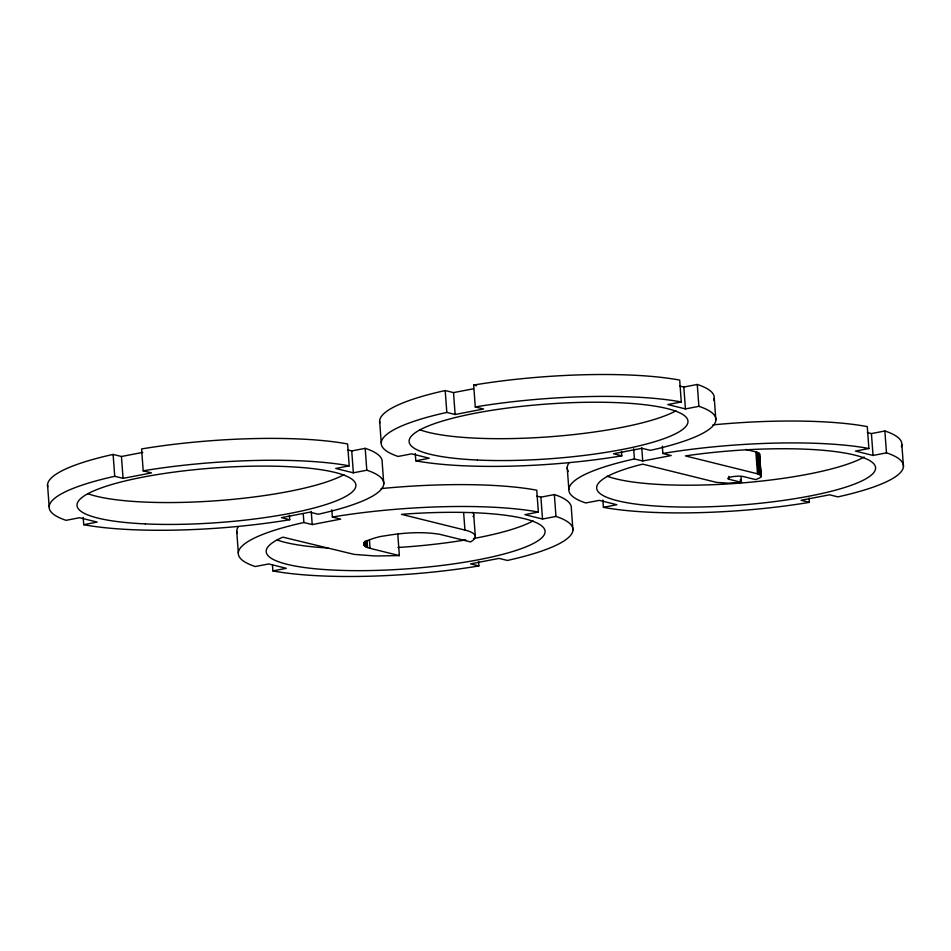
<?xml version="1.0" encoding="UTF-8"?>
<svg xmlns="http://www.w3.org/2000/svg" width="951" height="951" viewBox="0 0 951 951"><rect width="100%" height="100%" fill="white"/><g stroke="black" fill="none" stroke-linecap="round" stroke-linejoin="round"><path stroke-width="1.43" d="M745.786 449.419L756.675 452.141L759.469 453.71L761.24 476.189L759.92 477.806L755.7 479.625L743.254 476.534A8.393 1.64 -4.2 0 0 731.747 476.82A8.393 1.64 -4.2 0 0 729.025 479.28L741.459 482.359L741.031 476.522M759.397 454.958L759.599 454.007M142.793 452.391L121.443 456.492L113.121 454.435L109.734 455.172A167.756 32.869 -4.2 0 0 47.752 486.876M473.443 388.781L453.52 392.608L445.211 390.552L441.811 391.301A167.756 32.869 -4.2 0 0 379.829 422.993M289.413 515.335L289.734 519.71L281.413 517.641L309.883 512.173L318.193 514.229L321.593 513.481A167.756 32.869 -4.2 0 0 368.691 470.84L366.801 470.222L353.344 472.813L335.751 468.451L349.207 465.859L347.602 443.986L345.023 443.499A167.756 32.869 -4.2 0 0 145.408 448.313L141.592 448.955L143.197 470.828L151.506 472.897L123.048 478.365L114.738 476.308L111.338 477.057A167.756 32.869 -4.2 0 0 64.24 519.698L66.13 520.316L79.575 517.724L97.18 522.087L83.724 524.679L83.189 517.38M621.49 451.452L621.811 455.826L613.49 453.77L641.961 448.29L650.27 450.346L653.67 449.609A167.756 32.869 -4.2 0 0 700.768 406.957L698.878 406.339L685.433 408.93L667.828 404.567L681.285 401.976L679.68 380.103L677.1 379.615A167.756 32.869 -4.2 0 0 477.485 384.43L473.669 385.072L475.274 406.945L483.595 409.013L455.125 414.493L446.815 412.425L443.416 413.174A167.756 32.869 -4.2 0 0 396.317 455.814L398.207 456.432L411.652 453.841L429.258 458.216L415.801 460.795L415.266 453.508M331.828 509.76L332.363 517.047L340.672 519.115L312.213 524.583L303.892 522.527L300.504 523.264A167.756 32.869 -4.2 0 0 253.406 565.916L255.296 566.534L268.741 563.943L286.334 568.306L272.889 570.897L272.462 565.06M662.336 446.174L662.871 453.472L671.192 455.529L642.721 461.009L634.412 458.941L631.012 459.69A167.756 32.869 -4.2 0 0 583.914 502.33L585.804 502.948L599.261 500.369L616.854 504.731L603.398 507.311L602.863 500.024M347.686 449.93L351.739 450.94L365.196 448.349L367.086 448.967A167.756 32.869 -4.2 0 1 382.159 461.972L383.776 483.845M679.763 386.047L683.817 387.057L697.273 384.466L699.163 385.084A167.756 32.869 -4.2 0 1 713.785 400.193M536.851 496.149L540.905 497.159L554.362 494.568L556.24 495.186A167.756 32.869 -4.2 0 1 571.325 508.191L572.93 530.064M867.36 432.562L871.425 433.573L884.87 430.993L886.76 431.611A167.756 32.869 -4.2 0 1 901.393 446.708M381.101 488.588A167.756 32.869 -4.2 0 1 534.189 489.717L536.756 490.205L538.361 512.078L524.916 514.669L542.51 519.032L555.966 516.441L557.857 517.059A167.756 32.869 -4.2 0 1 510.758 559.699L507.358 560.448L499.037 558.392L470.579 563.86L478.9 565.928L478.567 561.554M712.917 424.883A167.756 32.869 -4.2 0 1 864.709 426.131L867.276 426.619L868.881 448.503L855.436 451.083L873.03 455.446L886.475 452.866L888.365 453.484A167.756 32.869 -4.2 0 1 841.266 496.125L837.879 496.874L829.557 494.805L801.099 500.285L809.408 502.342L809.087 497.967M475.274 406.945L479.09 406.315A167.756 32.869 -4.2 0 1 678.717 401.488L681.285 401.976M143.197 470.828L147.013 470.186A167.756 32.869 -4.2 0 1 346.639 465.372L349.207 465.859M621.811 455.826L617.995 456.468A167.756 32.869 -4.2 0 1 418.369 461.283L415.801 460.795M662.871 453.472L666.687 452.831A167.756 32.869 -4.2 0 1 866.313 448.016L868.881 448.503M289.734 519.71L285.918 520.352A167.756 32.869 -4.2 0 1 86.291 525.166L83.724 524.679M332.363 517.047L336.178 516.405A167.756 32.869 -4.2 0 1 535.793 511.59L538.361 512.078M809.408 502.342L805.592 502.984A167.756 32.869 -4.2 0 1 605.977 507.798L603.398 507.311M478.9 565.928L475.072 566.57A167.756 32.869 -4.2 0 1 275.457 571.385L272.889 570.897M761.24 476.189L760.527 475.013L757.495 473.8L685.398 455.921L690.462 455.184A139.797 27.389 -4.2 0 1 875.443 469.259A139.797 27.389 -4.2 0 1 679.264 507.002A139.797 27.389 -4.2 0 1 638.715 465.134L642.71 464.136L716.614 482.395L728.109 483.156L741.459 482.359M399.361 555.598L375.205 555.99L354.248 554.397L282.875 537.16L280.176 538.361A139.797 27.389 -4.2 0 0 363.757 570.636A139.797 27.389 -4.2 0 0 543.318 536.102A139.797 27.389 -4.2 0 0 407.266 513.909L401.465 514.336L464.932 530.076A69.898 13.694 -4.2 0 1 471.672 541.214L470.519 541.915L439.754 534.307C421.174 531.276 402.095 532.881 383.633 536.031C378.486 536.412 352.476 543.318 370.046 548.335L399.361 555.598L397.756 533.725M473.669 385.072L476.439 385.761M901.845 444.604L903.45 466.489M884.87 430.993L886.475 452.866M871.425 433.573L873.03 455.446M759.469 453.71L761.002 476.831M759.243 453.425L760.848 475.298M758.922 453.14L760.741 477.152M758.494 452.866L760.099 474.739M757.983 452.617L759.587 474.49M757.365 452.367L758.981 474.24M756.675 452.141L758.28 474.014M755.879 451.927L757.495 473.8M740.342 479.542L740.556 482.466M728.811 476.356L729.025 479.28M714.249 398.089L715.853 419.962M697.273 384.466L698.878 406.339M683.817 387.057L685.433 408.93M641.759 447.885L642.721 461.009M633.663 448.741L634.412 458.941M567.224 467.452L568.841 489.325M554.362 494.568L555.966 516.441M540.905 497.159L542.51 519.032M473.729 514.848L475.334 536.721M463.636 512.577L464.932 530.076M453.52 392.608L455.125 414.493M445.211 390.552L446.815 412.425M379.627 420.936L381.232 442.809M365.196 448.349L366.801 470.222M369.404 539.586L370.046 548.335M367.038 540.299L367.573 547.598M366.123 541.357L366.551 547.182M365.267 540.929L365.695 546.754M364.673 541.939L364.994 546.314M364.233 542.926L364.447 545.838M363.853 542.439L364.067 545.351M351.739 450.94L353.344 472.813M311.25 511.46L312.213 524.583M303.25 513.778L303.892 522.527M236.716 531.038L238.321 552.911M121.443 456.492L123.048 478.365M113.121 454.435L114.738 476.308M47.55 484.82L49.155 506.693M675.959 410.82A139.797 27.389 -4.2 0 1 549.666 436.782A139.797 27.389 -4.2 0 1 420.08 429.864M343.882 474.692A139.797 27.389 -4.2 0 1 217.589 500.654A139.797 27.389 -4.2 0 1 88.003 493.747M236.918 533.095A167.756 32.869 -4.2 0 1 238.285 526.795M533.047 520.91A139.797 27.389 -4.2 0 1 473.574 538.504M465.847 539.859A139.797 27.389 -4.2 0 1 397.993 547.479M327.929 548.002A139.797 27.389 -4.2 0 1 277.169 539.966M472.647 512.351A69.898 13.694 -4.2 0 1 473.075 516.619M864.114 457.027A139.797 27.389 -4.2 0 1 737.275 483.298A139.797 27.389 -4.2 0 1 607.083 476.166M568.306 471.518A167.756 32.869 -4.2 0 1 568.793 463.22M477.402 460.034A139.797 27.389 -4.2 0 0 687.965 421.864A139.797 27.389 -4.2 0 0 480.255 412.27A139.797 27.389 -4.2 0 0 477.402 460.034M145.325 523.906A139.797 27.389 -4.2 0 0 355.888 485.747A139.797 27.389 -4.2 0 0 148.178 476.142A139.797 27.389 -4.2 0 0 145.325 523.906"/></g></svg>
